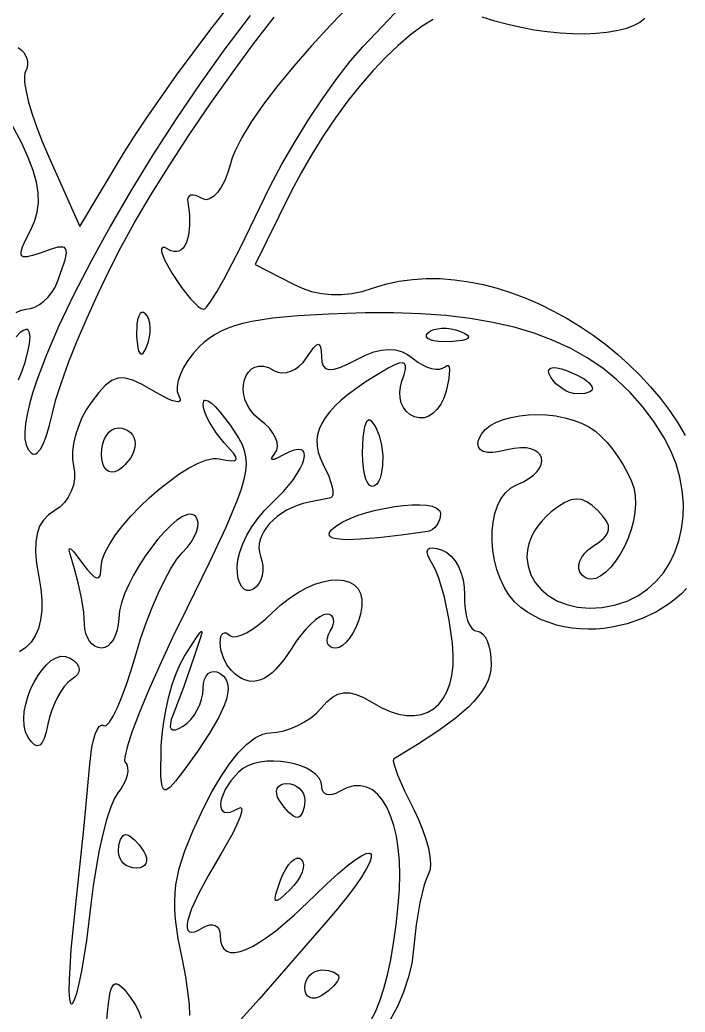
# Model space of a CAD drawing. Header units: millimetres. Extents: x 0.03 to 7.19, y 1.13 to 4.15.
# Drawn here: x 0.503 to 0.939, y 2.255 to 2.905 of the extents above; entities that cross this region are included whole.
import ezdxf

# ---------------------------------------------------------------- set-up
doc = ezdxf.new("R2010")
doc.units = ezdxf.units.MM

msp = doc.modelspace()

# ---------------------------------------------------------------- linework, layer by layer
at = {"flags": 128}
for points in [[(0.719914, 2.915662), (0.706666, 2.901974), (0.694166, 2.888412), (0.682575, 2.875144), (0.672051, 2.862339), (0.662753, 2.850163), (0.654839, 2.838786), (0.648468, 2.828374), (0.643799, 2.819097), (0.642152, 2.814936), (0.64099, 2.811122), (0.639272, 2.805306), (0.637232, 2.800152), (0.634946, 2.795752), (0.63249, 2.7922), (0.62994, 2.789588), (0.627373, 2.78801), (0.624864, 2.78756), (0.623656, 2.787786), (0.62249, 2.78833), (0.620301, 2.789513), (0.618323, 2.790256), (0.616594, 2.790569), (0.615152, 2.79046), (0.614036, 2.789939), (0.613285, 2.789015), (0.612938, 2.787698), (0.613032, 2.785997), (0.614068, 2.777775), (0.61422, 2.7705), (0.613549, 2.764323), (0.612119, 2.759392), (0.611138, 2.757441), (0.609992, 2.755857), (0.608687, 2.75466), (0.607231, 2.753868), (0.605633, 2.753499), (0.603899, 2.753573), (0.602039, 2.754107), (0.60006, 2.755122), (0.597959, 2.756126), (0.596576, 2.756141), (0.5959, 2.755232), (0.595919, 2.753465), (0.596623, 2.750905), (0.597999, 2.747618), (0.602726, 2.739122), (0.608878, 2.730041), (0.614839, 2.722604), (0.619928, 2.717579), (0.621932, 2.71621), (0.623462, 2.715733), (0.624243, 2.716076), (0.625311, 2.717083), (0.628234, 2.720954), (0.632083, 2.727074), (0.636707, 2.735172), (0.647683, 2.756215), (0.659962, 2.781913), (0.666831, 2.79602), (0.674719, 2.810751), (0.683348, 2.825669), (0.69244, 2.840342), (0.701716, 2.854334), (0.710898, 2.867212), (0.719707, 2.878541), (0.727865, 2.887885), (0.765393, 2.927677)], [(0.501824, 2.887372), (0.503822, 2.885875), (0.505462, 2.884116), (0.506722, 2.882159), (0.507584, 2.880068), (0.508028, 2.877907), (0.508035, 2.875741), (0.507584, 2.873633), (0.506657, 2.871649), (0.506183, 2.87047), (0.505933, 2.868853), (0.506075, 2.864419), (0.507021, 2.858574), (0.508711, 2.851545), (0.511082, 2.843561), (0.514073, 2.834849), (0.517623, 2.825635), (0.521671, 2.816149), (0.542379, 2.769885), (0.570962, 2.817802), (0.577711, 2.828647), (0.58596, 2.841117), (0.605683, 2.869168), (0.62757, 2.898425), (0.638524, 2.912403)], [(0.6539, 2.908285), (0.637388, 2.886524), (0.621145, 2.863841), (0.605333, 2.840538), (0.590115, 2.816923), (0.575652, 2.793299), (0.562107, 2.769973), (0.549643, 2.74725), (0.538422, 2.725435), (0.528606, 2.704832), (0.520357, 2.685748), (0.513838, 2.668488), (0.511278, 2.660637), (0.509212, 2.653356), (0.507659, 2.646684), (0.50664, 2.640659), (0.506175, 2.635319), (0.506285, 2.630701), (0.50699, 2.626845), (0.50831, 2.623788), (0.510293, 2.621452), (0.511307, 2.620884), (0.512331, 2.62071), (0.513362, 2.620925), (0.514398, 2.621524), (0.516469, 2.623858), (0.51852, 2.627673), (0.520525, 2.632933), (0.522458, 2.639599), (0.524296, 2.647635), (0.526588, 2.656593), (0.530196, 2.667763), (0.534937, 2.680698), (0.540626, 2.694955), (0.547079, 2.710086), (0.554112, 2.725647), (0.561542, 2.741192), (0.569185, 2.756274)], [(0.569185, 2.756274), (0.577957, 2.772223), (0.588633, 2.790241), (0.600802, 2.809708), (0.614051, 2.830007), (0.627969, 2.850518), (0.642144, 2.870622), (0.656163, 2.889701), (0.669615, 2.907135)], [(0.77398, 2.905791), (0.766663, 2.90126), (0.758977, 2.895548), (0.751008, 2.888741), (0.742841, 2.880925), (0.734562, 2.872188), (0.726258, 2.862615), (0.718014, 2.852292), (0.709916, 2.841307), (0.702049, 2.829746), (0.6945, 2.817695), (0.687355, 2.80524), (0.680699, 2.792469), (0.657268, 2.745135), (0.681851, 2.732302), (0.687968, 2.729503), (0.69425, 2.7274), (0.700673, 2.725993), (0.707214, 2.725283), (0.71385, 2.725272), (0.720556, 2.72596), (0.72731, 2.72735), (0.734087, 2.729441), (0.742602, 2.732103), (0.751338, 2.734046), (0.760264, 2.735293), (0.769346, 2.735867), (0.778553, 2.735791), (0.787852, 2.735088), (0.797211, 2.73378), (0.806599, 2.731892), (0.815982, 2.729444), (0.825328, 2.726461), (0.834606, 2.722966), (0.843783, 2.71898), (0.852826, 2.714528), (0.861704, 2.709631), (0.870384, 2.704313), (0.878834, 2.698597), (0.887022, 2.692506), (0.894915, 2.686062), (0.902481, 2.679288), (0.909689, 2.672208), (0.916505, 2.664844), (0.922897, 2.657219), (0.928834, 2.649355), (0.934283, 2.641277), (0.939211, 2.633006)], [(0.912768, 2.90633), (0.909349, 2.903699), (0.905053, 2.901465), (0.89996, 2.899627), (0.89415, 2.89818), (0.887704, 2.897123), (0.880703, 2.896451), (0.873226, 2.896164), (0.865355, 2.896257), (0.85717, 2.896728), (0.848751, 2.897574), (0.840178, 2.898793), (0.831534, 2.900381), (0.822897, 2.902335), (0.814348, 2.904654), (0.805968, 2.907334)], [(0.500496, 2.713542), (0.503828, 2.715172), (0.507018, 2.715733), (0.50991, 2.716091), (0.512873, 2.717118), (0.515823, 2.718743), (0.518678, 2.720892), (0.521353, 2.723495), (0.523764, 2.726479), (0.525829, 2.729772), (0.527462, 2.733302), (0.530587, 2.741706), (0.532613, 2.748062), (0.533445, 2.752538), (0.533382, 2.754123), (0.532983, 2.7553), (0.532237, 2.756092), (0.531131, 2.756518), (0.527791, 2.756359), (0.522864, 2.75499), (0.516254, 2.75258), (0.511324, 2.750845), (0.507647, 2.749967), (0.505186, 2.750028), (0.5044, 2.750438), (0.503905, 2.751113), (0.50377, 2.753303), (0.504744, 2.756683), (0.506793, 2.761336), (0.509879, 2.767344), (0.51262, 2.773324), (0.514406, 2.779344), (0.515222, 2.78555), (0.515053, 2.792092), (0.513884, 2.799118), (0.511699, 2.806775), (0.508485, 2.815213), (0.504226, 2.82458), (0.497833, 2.836519)], [(0.585365, 2.712719), (0.584034, 2.713633), (0.582827, 2.713645), (0.581768, 2.712815), (0.580881, 2.711203), (0.58019, 2.708869), (0.579719, 2.705873), (0.579532, 2.698135), (0.580305, 2.69038), (0.580953, 2.687988), (0.581756, 2.686604), (0.5827, 2.686243), (0.583772, 2.686917), (0.584957, 2.68864), (0.58624, 2.691427), (0.587275, 2.694491), (0.587977, 2.697615), (0.588347, 2.700712), (0.588391, 2.703693), (0.588112, 2.706471), (0.587512, 2.70896), (0.586595, 2.711072), (0.585365, 2.712719)], [(0.940101, 2.532551), (0.936616, 2.529081), (0.932872, 2.525817), (0.928892, 2.522768), (0.920302, 2.517348), (0.911013, 2.512891), (0.90119, 2.509463), (0.890999, 2.507135), (0.885818, 2.506405), (0.880607, 2.505975), (0.875387, 2.505853), (0.870179, 2.50605), (0.865004, 2.506572), (0.859882, 2.507429), (0.854834, 2.50863), (0.849881, 2.510182), (0.845044, 2.512094), (0.840344, 2.514376), (0.8358, 2.517035), (0.831435, 2.52008), (0.827229, 2.523866), (0.823542, 2.528368), (0.820378, 2.533469), (0.817741, 2.539051), (0.815634, 2.544996), (0.814063, 2.551186), (0.81303, 2.557502), (0.812541, 2.563828), (0.812598, 2.570045), (0.813206, 2.576035), (0.81437, 2.58168), (0.816093, 2.586863), (0.818379, 2.591465), (0.821232, 2.595368), (0.824657, 2.598455), (0.828657, 2.600608), (0.833047, 2.602539), (0.836731, 2.604657), (0.839724, 2.606907), (0.842041, 2.609234), (0.843696, 2.611585), (0.844705, 2.613905), (0.845081, 2.616139), (0.844841, 2.618234), (0.843998, 2.620136), (0.842567, 2.621789), (0.840563, 2.623139), (0.838001, 2.624133), (0.834895, 2.624716), (0.83126, 2.624833), (0.827111, 2.624431), (0.822462, 2.623455), (0.817381, 2.622329), (0.813047, 2.621791), (0.809481, 2.621834), (0.806702, 2.62245), (0.804732, 2.623631), (0.803591, 2.625371), (0.8033, 2.627662), (0.803879, 2.630497), (0.805513, 2.633825), (0.808044, 2.636785), (0.81137, 2.639369), (0.815388, 2.641571), (0.819996, 2.643384), (0.825092, 2.6448), (0.830572, 2.645813), (0.836336, 2.646417), (0.842279, 2.646603), (0.8483, 2.646365), (0.854297, 2.645697), (0.860166, 2.64459), (0.865806, 2.643039), (0.871114, 2.641037), (0.875987, 2.638576), (0.880324, 2.635649), (0.884139, 2.632298), (0.887963, 2.628272), (0.891694, 2.623724), (0.89523, 2.618806), (0.898467, 2.61367), (0.901304, 2.60847), (0.903638, 2.603356), (0.905365, 2.598483), (0.906369, 2.593521), (0.906631, 2.588193), (0.906221, 2.582617), (0.905208, 2.576912), (0.903663, 2.571196), (0.901656, 2.565586), (0.899256, 2.560201), (0.896534, 2.55516), (0.893559, 2.550579), (0.890402, 2.546578), (0.887132, 2.543275), (0.88382, 2.540787), (0.880536, 2.539234), (0.877348, 2.538732), (0.875813, 2.538913), (0.874328, 2.539401), (0.872903, 2.540211), (0.871546, 2.541358), (0.870087, 2.543353), (0.869367, 2.545611), (0.869357, 2.548053), (0.870025, 2.550602), (0.871342, 2.553181), (0.873276, 2.555711), (0.875799, 2.558115), (0.878879, 2.560316), (0.883059, 2.563136), (0.886126, 2.565804), (0.888093, 2.56841), (0.888969, 2.571045), (0.888768, 2.5738), (0.8875, 2.576765), (0.885177, 2.580032), (0.88181, 2.583691), (0.878072, 2.587076), (0.874553, 2.58947), (0.871131, 2.590867), (0.86769, 2.591266), (0.86411, 2.590661), (0.860273, 2.589048), (0.856059, 2.586426), (0.851351, 2.582788), (0.848162, 2.579946), (0.84535, 2.577038), (0.842906, 2.574078), (0.840824, 2.571078), (0.839093, 2.56805), (0.837705, 2.565008), (0.836651, 2.561964), (0.835922, 2.558929), (0.835511, 2.555918), (0.835408, 2.552942), (0.836091, 2.547147), (0.837903, 2.541644), (0.840773, 2.536533), (0.844633, 2.531915), (0.849413, 2.527891), (0.855044, 2.524561), (0.861455, 2.522025), (0.868577, 2.520383), (0.876342, 2.519736), (0.884679, 2.520185), (0.893518, 2.52183), (0.90111, 2.524312), (0.90806, 2.527739), (0.914345, 2.532033), (0.919942, 2.537115), (0.924829, 2.542908), (0.928983, 2.549335), (0.932381, 2.556318), (0.935002, 2.563778), (0.936823, 2.571638), (0.937821, 2.579821), (0.937974, 2.588248), (0.937258, 2.596842), (0.935653, 2.605525), (0.933134, 2.614219), (0.92968, 2.622846), (0.925268, 2.63133), (0.918491, 2.642028), (0.911106, 2.651932), (0.903088, 2.661052), (0.894409, 2.669399), (0.885044, 2.676985), (0.874968, 2.68382), (0.864153, 2.689915), (0.852574, 2.695281), (0.840204, 2.699929), (0.827018, 2.70387), (0.812989, 2.707115), (0.798092, 2.709674), (0.7823, 2.711558), (0.765588, 2.712779), (0.747928, 2.713348), (0.729296, 2.713274), (0.705385, 2.71257), (0.685331, 2.711457), (0.668679, 2.709842), (0.654975, 2.707632), (0.649086, 2.706274), (0.643765, 2.704733), (0.638953, 2.702996), (0.634595, 2.701052), (0.630633, 2.698888), (0.627011, 2.696495), (0.623672, 2.693859), (0.62056, 2.690969), (0.616586, 2.686619), (0.613161, 2.682105), (0.610339, 2.677559), (0.608174, 2.673113), (0.606722, 2.668897), (0.606036, 2.665045), (0.606172, 2.661687), (0.607185, 2.658955), (0.608124, 2.656937), (0.608051, 2.655635), (0.607035, 2.655037), (0.605146, 2.655128), (0.602454, 2.655897), (0.599028, 2.65733), (0.590254, 2.662135), (0.583054, 2.666307), (0.577058, 2.669127), (0.571967, 2.670543), (0.569668, 2.670707), (0.567483, 2.670498), (0.565376, 2.669911), (0.56331, 2.668939), (0.559149, 2.665809), (0.554702, 2.661055), (0.549671, 2.654622), (0.546452, 2.64976), (0.54365, 2.644456), (0.541311, 2.638882), (0.539482, 2.633207), (0.538209, 2.627603), (0.53754, 2.622241), (0.537521, 2.617292), (0.538199, 2.612927), (0.53886, 2.608818), (0.538794, 2.604602), (0.538052, 2.6004), (0.536683, 2.59633), (0.534738, 2.592513), (0.532267, 2.589068), (0.52932, 2.586115), (0.525949, 2.583774), (0.521732, 2.580907), (0.518381, 2.577463), (0.515878, 2.573363), (0.514202, 2.568531), (0.513335, 2.562889), (0.513257, 2.55636), (0.51395, 2.548866), (0.515393, 2.54033), (0.516711, 2.532331), (0.517343, 2.524922), (0.517295, 2.518121), (0.516568, 2.51195), (0.515168, 2.506427), (0.513098, 2.501574), (0.510362, 2.49741), (0.506962, 2.493955), (0.50273, 2.490985)], [(0.506421, 2.68101), (0.508274, 2.687837), (0.50934, 2.693284), (0.509688, 2.69741), (0.509385, 2.700273), (0.508497, 2.701931), (0.507854, 2.702327), (0.507091, 2.702444), (0.505236, 2.701869), (0.502997, 2.700266), (0.500443, 2.697692)], [(0.770546, 2.700219), (0.772193, 2.701449), (0.774304, 2.702365), (0.776794, 2.702965), (0.779574, 2.703245), (0.782556, 2.703201), (0.785655, 2.70283), (0.788783, 2.702129), (0.791851, 2.701094), (0.794638, 2.69981), (0.79636, 2.698626), (0.797032, 2.697554), (0.796667, 2.696609), (0.795281, 2.695806), (0.792887, 2.695158), (0.785129, 2.694385), (0.777391, 2.694572), (0.774395, 2.695043), (0.772061, 2.695734), (0.770449, 2.696621), (0.769619, 2.69768), (0.769631, 2.698887), (0.770546, 2.700219)], [(0.645324, 2.546691), (0.645777, 2.551348), (0.647077, 2.556486), (0.649132, 2.561937), (0.651851, 2.567531), (0.655143, 2.573099), (0.658917, 2.578472), (0.663082, 2.58348), (0.667546, 2.587955), (0.675829, 2.596215), (0.682262, 2.604109), (0.686735, 2.611215), (0.688203, 2.61434), (0.68914, 2.617111), (0.689532, 2.619474), (0.689365, 2.621376), (0.688627, 2.622765), (0.687304, 2.623588), (0.685381, 2.623792), (0.682845, 2.623324), (0.679682, 2.622132), (0.675879, 2.620163), (0.671129, 2.617767), (0.669524, 2.617242), (0.668464, 2.61716), (0.667972, 2.617516), (0.668072, 2.618308), (0.670143, 2.621177), (0.67141, 2.623264), (0.671875, 2.625735), (0.671578, 2.628498), (0.670561, 2.631462), (0.668865, 2.634535), (0.666532, 2.637626), (0.663601, 2.640644), (0.660115, 2.643497), (0.656831, 2.646312), (0.654182, 2.649421), (0.652141, 2.652737), (0.650684, 2.656174), (0.649786, 2.659646), (0.649421, 2.663068), (0.649564, 2.666353), (0.65019, 2.669415), (0.651273, 2.672169), (0.652789, 2.674529), (0.654711, 2.676408), (0.657016, 2.677721), (0.659676, 2.678382), (0.662669, 2.678305), (0.665967, 2.677404), (0.669546, 2.675594), (0.672072, 2.67447), (0.674812, 2.674026), (0.677678, 2.674227), (0.680582, 2.67504), (0.683438, 2.676432), (0.686157, 2.678369), (0.688653, 2.680819), (0.690837, 2.683747), (0.695472, 2.690353), (0.697166, 2.692061), (0.698487, 2.69271), (0.699468, 2.692304), (0.700142, 2.690846), (0.700541, 2.68834), (0.700699, 2.684788), (0.701008, 2.681161), (0.701888, 2.678513), (0.703421, 2.676837), (0.705692, 2.676125), (0.708782, 2.676371), (0.712777, 2.677566), (0.717758, 2.679703), (0.72381, 2.682774), (0.729643, 2.685629), (0.735032, 2.687684), (0.740029, 2.68894), (0.744685, 2.689398), (0.749051, 2.689058), (0.753181, 2.687921), (0.757125, 2.685988), (0.760935, 2.68326), (0.763924, 2.68103), (0.76697, 2.679206), (0.769989, 2.677812), (0.772895, 2.676868), (0.775604, 2.676397), (0.77803, 2.676421), (0.78009, 2.67696), (0.781699, 2.678038), (0.782897, 2.678896), (0.783781, 2.678806), (0.78435, 2.677833), (0.7846, 2.676043), (0.784134, 2.670278), (0.782365, 2.662038), (0.780844, 2.657435), (0.778886, 2.653441), (0.776556, 2.650109), (0.773919, 2.64749), (0.771039, 2.645636), (0.76798, 2.644601), (0.764808, 2.644435), (0.761587, 2.645191), (0.758708, 2.646703), (0.756298, 2.648793), (0.75439, 2.651372), (0.753015, 2.654351), (0.752203, 2.657639), (0.751986, 2.661148), (0.752395, 2.664788), (0.753462, 2.668469), (0.754964, 2.672799), (0.755755, 2.676156), (0.755816, 2.678561), (0.755126, 2.680031), (0.753663, 2.680588), (0.751408, 2.68025), (0.748339, 2.679037), (0.744435, 2.676969), (0.730094, 2.668216), (0.723949, 2.664031), (0.718477, 2.659955), (0.713665, 2.655973), (0.709506, 2.652071), (0.705988, 2.648236), (0.703103, 2.644451), (0.70084, 2.640705), (0.699191, 2.636981), (0.698144, 2.633267), (0.697691, 2.629547), (0.697821, 2.625808), (0.698525, 2.622034), (0.699793, 2.618213), (0.701615, 2.61433), (0.705478, 2.606139), (0.707745, 2.59922), (0.708229, 2.596467), (0.70825, 2.594304), (0.707789, 2.592826), (0.706824, 2.592122), (0.692546, 2.589177), (0.688626, 2.588275), (0.684858, 2.58708), (0.677863, 2.583912), (0.671746, 2.579879), (0.66669, 2.575184), (0.664617, 2.572652), (0.662878, 2.57003), (0.661495, 2.567346), (0.660493, 2.564622), (0.659893, 2.561887), (0.659719, 2.559164), (0.659994, 2.556479), (0.66074, 2.553858), (0.661695, 2.55067), (0.662165, 2.547438), (0.662172, 2.544249), (0.661735, 2.541194), (0.660874, 2.538362), (0.659609, 2.535842), (0.657961, 2.533723), (0.655949, 2.532094), (0.653813, 2.531207), (0.651822, 2.531214), (0.650017, 2.532057), (0.648443, 2.533674), (0.647144, 2.536005), (0.646161, 2.538992), (0.64554, 2.542574), (0.645324, 2.546691)], [(0.50209, 2.669449), (0.504504, 2.675369), (0.506421, 2.68101)], [(0.850949, 2.671163), (0.849876, 2.673313), (0.849551, 2.675032), (0.849941, 2.676308), (0.851011, 2.677125), (0.852727, 2.67747), (0.855054, 2.677327), (0.857959, 2.676684), (0.861407, 2.675524), (0.867881, 2.672743), (0.872837, 2.670009), (0.87623, 2.667421), (0.878016, 2.66508), (0.878293, 2.664033), (0.87815, 2.663085), (0.877584, 2.662248), (0.876589, 2.661536), (0.873286, 2.660533), (0.868199, 2.660177), (0.86596, 2.660401), (0.863603, 2.661044), (0.861199, 2.66206), (0.858818, 2.663405), (0.854411, 2.666898), (0.852527, 2.668957), (0.850949, 2.671163)], [(0.539115, 2.321288), (0.545136, 2.377036), (0.548824, 2.417441), (0.550167, 2.428556), (0.551159, 2.433169), (0.552313, 2.437014), (0.553594, 2.439988), (0.554964, 2.441988), (0.556386, 2.442909), (0.557105, 2.442934), (0.557824, 2.442649), (0.558605, 2.442475), (0.559508, 2.442822), (0.56164, 2.444984), (0.564132, 2.448944), (0.566898, 2.454512), (0.569851, 2.461498), (0.572904, 2.46971), (0.57597, 2.478958), (0.578962, 2.489052), (0.582146, 2.499571), (0.585759, 2.510027), (0.589677, 2.520145), (0.593773, 2.529651), (0.597924, 2.53827), (0.602003, 2.545726), (0.605887, 2.551745), (0.609449, 2.556052), (0.612565, 2.55948), (0.615172, 2.562981), (0.617233, 2.566455), (0.618712, 2.569804), (0.619575, 2.57293), (0.619785, 2.575734), (0.619305, 2.578118), (0.618101, 2.579983), (0.617052, 2.580765), (0.615844, 2.581194), (0.614488, 2.581286), (0.612997, 2.581058), (0.609663, 2.57971), (0.605942, 2.577283), (0.601935, 2.573912), (0.597741, 2.569732), (0.593464, 2.564876), (0.589202, 2.559479), (0.585057, 2.553676), (0.58113, 2.5476), (0.577521, 2.541387), (0.574332, 2.53517), (0.571662, 2.529084), (0.569614, 2.523263), (0.568287, 2.517842), (0.567782, 2.512955), (0.567509, 2.509049), (0.566816, 2.505405), (0.565748, 2.502103), (0.564353, 2.499222), (0.562678, 2.496843), (0.560768, 2.495045), (0.558672, 2.493907), (0.556435, 2.49351), (0.554203, 2.493832), (0.55212, 2.494753), (0.550234, 2.496209), (0.548587, 2.498135), (0.547228, 2.500468), (0.5462, 2.503143), (0.54555, 2.506095), (0.545324, 2.50926), (0.544802, 2.516985), (0.543383, 2.526368), (0.541281, 2.536225), (0.538712, 2.545372), (0.535838, 2.555041), (0.535377, 2.557635), (0.53561, 2.558766), (0.536567, 2.558452), (0.538281, 2.556717), (0.544101, 2.549066), (0.547111, 2.545076), (0.549645, 2.542153), (0.551728, 2.540295), (0.553386, 2.539495), (0.554643, 2.539749), (0.555523, 2.541052), (0.556052, 2.5434), (0.556254, 2.546788), (0.556955, 2.551271), (0.558865, 2.556346), (0.561844, 2.561885), (0.56575, 2.56776), (0.570442, 2.573841), (0.575781, 2.58), (0.581624, 2.586109), (0.587832, 2.592038), (0.594264, 2.59766), (0.600778, 2.602845), (0.607234, 2.607464), (0.61349, 2.61139), (0.619408, 2.614493), (0.624844, 2.616645), (0.629659, 2.617717), (0.63179, 2.617807), (0.633712, 2.61758), (0.63827, 2.61671), (0.641611, 2.616364), (0.643751, 2.616592), (0.644375, 2.616938), (0.644706, 2.617446), (0.644491, 2.618976), (0.643123, 2.621234), (0.63699, 2.628135), (0.631597, 2.634571), (0.627181, 2.641547), (0.625482, 2.644975), (0.624197, 2.648223), (0.623385, 2.651187), (0.623101, 2.65376), (0.623469, 2.655519), (0.623914, 2.65597), (0.624521, 2.656146), (0.626185, 2.6557), (0.628386, 2.65424), (0.631051, 2.651824), (0.634105, 2.64851), (0.641087, 2.639427), (0.646604, 2.630931), (0.648621, 2.626968), (0.650095, 2.622993), (0.650991, 2.618856), (0.651273, 2.614404), (0.650904, 2.609488), (0.649848, 2.603957), (0.648069, 2.597658), (0.645531, 2.590442), (0.638033, 2.572652), (0.627065, 2.549378), (0.612337, 2.519413), (0.603079, 2.500335), (0.594696, 2.482282), (0.587353, 2.465668), (0.581216, 2.450906), (0.57645, 2.43841), (0.57322, 2.428593), (0.571692, 2.421868), (0.571618, 2.419795), (0.572032, 2.418649), (0.573091, 2.417079), (0.573636, 2.415079), (0.573686, 2.412731), (0.573261, 2.410118), (0.57238, 2.407321), (0.571063, 2.404423), (0.569329, 2.401505), (0.567199, 2.398649), (0.564806, 2.394707), (0.562323, 2.388675), (0.559822, 2.380852), (0.557374, 2.37154), (0.555052, 2.361038), (0.552927, 2.349647), (0.551072, 2.337668), (0.54956, 2.325399), (0.546626, 2.301792), (0.543343, 2.281627), (0.541694, 2.273503), (0.540109, 2.267042), (0.538635, 2.262511), (0.537324, 2.260177), (0.536764, 2.259957), (0.536299, 2.260422), (0.535646, 2.26328), (0.535359, 2.268502), (0.535428, 2.275837), (0.536605, 2.295841), (0.539115, 2.321288)], [(0.727546, 2.621635), (0.727979, 2.631564), (0.72916, 2.638866), (0.729975, 2.641316), (0.730909, 2.642848), (0.73194, 2.643377), (0.733046, 2.642816), (0.734683, 2.640873), (0.736137, 2.638538), (0.738487, 2.632945), (0.740068, 2.626538), (0.74085, 2.619818), (0.740806, 2.613286), (0.739907, 2.607443), (0.739129, 2.604937), (0.738126, 2.602791), (0.736896, 2.601067), (0.735435, 2.59983), (0.733852, 2.599391), (0.732374, 2.600036), (0.731034, 2.601674), (0.729865, 2.604217), (0.728899, 2.607574), (0.728169, 2.611656), (0.727707, 2.616373), (0.727546, 2.621635)], [(0.556435, 2.620635), (0.556661, 2.624115), (0.557311, 2.627361), (0.558339, 2.630302), (0.559699, 2.632868), (0.561345, 2.634987), (0.563232, 2.636589), (0.565314, 2.637601), (0.567546, 2.637955), (0.569778, 2.637741), (0.57186, 2.637129), (0.573747, 2.636162), (0.575393, 2.634882), (0.576753, 2.633332), (0.57778, 2.631556), (0.57843, 2.629597), (0.578657, 2.627497), (0.57843, 2.625256), (0.57778, 2.622896), (0.576753, 2.620486), (0.575393, 2.618097), (0.57186, 2.613668), (0.569778, 2.61177), (0.567546, 2.610177), (0.565314, 2.609151), (0.563232, 2.608878), (0.561345, 2.609314), (0.559699, 2.610417), (0.558339, 2.612143), (0.557311, 2.614451), (0.556661, 2.617296), (0.556435, 2.620635)], [(0.707518, 2.571163), (0.710711, 2.573782), (0.714746, 2.576239), (0.719478, 2.578512), (0.724762, 2.580581), (0.730455, 2.582424), (0.736411, 2.584019), (0.748535, 2.586382), (0.754414, 2.587107), (0.759979, 2.587499), (0.765084, 2.587536), (0.769584, 2.587198), (0.773337, 2.586463), (0.776196, 2.58531), (0.778018, 2.583717), (0.778494, 2.582749), (0.778657, 2.581663), (0.778487, 2.579553), (0.777999, 2.577534), (0.777229, 2.575655), (0.776209, 2.573964), (0.774974, 2.572507), (0.773559, 2.571333), (0.771998, 2.57049), (0.770324, 2.570024), (0.752874, 2.56754), (0.738155, 2.565806), (0.726172, 2.564822), (0.716931, 2.564589), (0.710439, 2.565106), (0.708226, 2.565646), (0.706702, 2.566374), (0.705869, 2.56729), (0.705727, 2.568393), (0.706276, 2.569684), (0.707518, 2.571163)], [(0.614475, 2.252481), (0.61408, 2.259873), (0.613153, 2.268394), (0.611696, 2.277859), (0.609712, 2.28808), (0.606831, 2.30289), (0.605079, 2.315742), (0.604653, 2.321637), (0.604543, 2.327285), (0.604758, 2.332769), (0.60531, 2.338168), (0.606209, 2.343565), (0.607467, 2.349041), (0.611103, 2.360551), (0.616304, 2.373347), (0.623157, 2.38808), (0.628912, 2.399267), (0.634702, 2.409162), (0.640474, 2.417703), (0.646174, 2.42483), (0.651748, 2.43048), (0.657141, 2.434592), (0.659753, 2.436051), (0.6623, 2.437104), (0.664775, 2.437741), (0.667171, 2.437955), (0.671436, 2.438285), (0.675945, 2.439231), (0.68056, 2.440726), (0.685145, 2.442705), (0.689564, 2.4451), (0.693681, 2.447845), (0.697359, 2.450875), (0.700462, 2.454122), (0.704228, 2.458248), (0.707864, 2.461304), (0.711492, 2.463303), (0.71523, 2.464259), (0.719198, 2.464185), (0.723517, 2.463096), (0.728306, 2.461006), (0.733685, 2.457927), (0.739797, 2.454484), (0.745667, 2.451917), (0.751267, 2.450205), (0.756569, 2.449328), (0.761544, 2.449266), (0.766164, 2.449997), (0.770402, 2.451502), (0.774228, 2.45376), (0.777615, 2.456751), (0.780535, 2.460453), (0.782958, 2.464847), (0.784859, 2.469911), (0.786207, 2.475626), (0.786974, 2.481971), (0.787134, 2.488926), (0.786657, 2.496469), (0.784468, 2.511913), (0.781289, 2.526802), (0.779462, 2.533509), (0.777548, 2.539441), (0.775599, 2.544388), (0.773671, 2.548135), (0.771684, 2.55164), (0.770477, 2.554473), (0.770054, 2.556639), (0.770421, 2.558146), (0.771582, 2.559), (0.773542, 2.55921), (0.776306, 2.55878), (0.779879, 2.557719), (0.782961, 2.556156), (0.785802, 2.553756), (0.788342, 2.550639), (0.790521, 2.546925), (0.79228, 2.542734), (0.793559, 2.538186), (0.794297, 2.5334), (0.794435, 2.528497), (0.794445, 2.523698), (0.794819, 2.519223), (0.795521, 2.515168), (0.796518, 2.511632), (0.797775, 2.508711), (0.799259, 2.506504), (0.800935, 2.505109), (0.802768, 2.504622), (0.80462, 2.504173), (0.806348, 2.502888), (0.807914, 2.500855), (0.80928, 2.498167), (0.810409, 2.494912), (0.811262, 2.49118), (0.811802, 2.487063), (0.81199, 2.482649), (0.81177, 2.479309), (0.811101, 2.475952), (0.80997, 2.472567), (0.808368, 2.469143), (0.80628, 2.465667), (0.803696, 2.462129), (0.800602, 2.458516), (0.796988, 2.454818), (0.788151, 2.447116), (0.777086, 2.438933), (0.763699, 2.430173), (0.747893, 2.420747), (0.747627, 2.419761), (0.748023, 2.417602), (0.750579, 2.410309), (0.755122, 2.399954), (0.761212, 2.387622), (0.764353, 2.381091), (0.767019, 2.374574), (0.769172, 2.368242), (0.770771, 2.362269), (0.771779, 2.356828), (0.772154, 2.352092), (0.771858, 2.348234), (0.770851, 2.345427), (0.76945, 2.342474), (0.768022, 2.338199), (0.765245, 2.32649), (0.762842, 2.311915), (0.761129, 2.296094), (0.75985, 2.286639), (0.757576, 2.277156), (0.754409, 2.267759), (0.75045, 2.258561), (0.745803, 2.249673)], [(0.641615, 2.478691), (0.638742, 2.482441), (0.636388, 2.487184), (0.634797, 2.492312), (0.634212, 2.497219), (0.634724, 2.501021), (0.635323, 2.502309), (0.636115, 2.503161), (0.637074, 2.50356), (0.638173, 2.503486), (0.639386, 2.502921), (0.640685, 2.501844), (0.642423, 2.500975), (0.644884, 2.501005), (0.647955, 2.501873), (0.651521, 2.503519), (0.655469, 2.505882), (0.659685, 2.5089), (0.664054, 2.512514), (0.668462, 2.516663), (0.674013, 2.521791), (0.679655, 2.526221), (0.685315, 2.529956), (0.690917, 2.532996), (0.696386, 2.535343), (0.701647, 2.536997), (0.706625, 2.537961), (0.711245, 2.538234), (0.715432, 2.537819), (0.719111, 2.536717), (0.722207, 2.534928), (0.724644, 2.532454), (0.726348, 2.529297), (0.727244, 2.525456), (0.727256, 2.520935), (0.72631, 2.515733), (0.724929, 2.511269), (0.723229, 2.507104), (0.721275, 2.50333), (0.719134, 2.500038), (0.716873, 2.497319), (0.714558, 2.495264), (0.712255, 2.493964), (0.710032, 2.49351), (0.708068, 2.493737), (0.706507, 2.494387), (0.705365, 2.495415), (0.704655, 2.496774), (0.704393, 2.49842), (0.704592, 2.500307), (0.705268, 2.50239), (0.706435, 2.504622), (0.707628, 2.506854), (0.708382, 2.508936), (0.708706, 2.510823), (0.708608, 2.512469), (0.708099, 2.513828), (0.707189, 2.514856), (0.705885, 2.515506), (0.704199, 2.515733), (0.702089, 2.515279), (0.699574, 2.513979), (0.696747, 2.511924), (0.693702, 2.509205), (0.690533, 2.505913), (0.687335, 2.502139), (0.684202, 2.497974), (0.681226, 2.49351), (0.675931, 2.485753), (0.670787, 2.479703), (0.668264, 2.477315), (0.665768, 2.47535), (0.663297, 2.473807), (0.660848, 2.472684), (0.658416, 2.471981), (0.655999, 2.471695), (0.653593, 2.471827), (0.651195, 2.472374), (0.648802, 2.473335), (0.646409, 2.474709), (0.644015, 2.476495), (0.641615, 2.478691)], [(0.595699, 2.429066), (0.596231, 2.436977), (0.597277, 2.445224), (0.598774, 2.453566), (0.60066, 2.461759), (0.602873, 2.46956), (0.605351, 2.476728), (0.608031, 2.483019), (0.610851, 2.488191), (0.618726, 2.500453), (0.620914, 2.503511), (0.622034, 2.504516), (0.62216, 2.503465), (0.621365, 2.500357), (0.61731, 2.487955), (0.610169, 2.467646), (0.603476, 2.450024), (0.602247, 2.446588), (0.601617, 2.443846), (0.601581, 2.441804), (0.602133, 2.44047), (0.603266, 2.439851), (0.604976, 2.439952), (0.607257, 2.440781), (0.610101, 2.442344), (0.61271, 2.444297), (0.615144, 2.446776), (0.617352, 2.449681), (0.619278, 2.45291), (0.62087, 2.456361), (0.622074, 2.459934), (0.622836, 2.463526), (0.623101, 2.467038), (0.623329, 2.470246), (0.62398, 2.472967), (0.625011, 2.475161), (0.626374, 2.476788), (0.628024, 2.477809), (0.629916, 2.478183), (0.632003, 2.47787), (0.63424, 2.47683), (0.636177, 2.475357), (0.637672, 2.473599), (0.638719, 2.471542), (0.639316, 2.469175), (0.639457, 2.466485), (0.639136, 2.463461), (0.638351, 2.460091), (0.637096, 2.456361), (0.633158, 2.447778), (0.627285, 2.437615), (0.619441, 2.425776), (0.609587, 2.412163), (0.605001, 2.40623), (0.601464, 2.402308), (0.600053, 2.401146), (0.59886, 2.400541), (0.597871, 2.400511), (0.59707, 2.401073), (0.596444, 2.402246), (0.595977, 2.404047), (0.595462, 2.409609), (0.595699, 2.429066)], [(0.508435, 2.434941), (0.506746, 2.438538), (0.505799, 2.442631), (0.505533, 2.447104), (0.505886, 2.45184), (0.506796, 2.456724), (0.508202, 2.461638), (0.510042, 2.466467), (0.512254, 2.471094), (0.514777, 2.475402), (0.517548, 2.479276), (0.520507, 2.482598), (0.523591, 2.485253), (0.526739, 2.487125), (0.529889, 2.488096), (0.532979, 2.48805), (0.535949, 2.486872), (0.538458, 2.485098), (0.540278, 2.483306), (0.541409, 2.481504), (0.541848, 2.479701), (0.541596, 2.477908), (0.540652, 2.476133), (0.539015, 2.474386), (0.536685, 2.472677), (0.534381, 2.470829), (0.532062, 2.468227), (0.529791, 2.464993), (0.527631, 2.461245), (0.525643, 2.457103), (0.52389, 2.452687), (0.522434, 2.448116), (0.521337, 2.44351), (0.520163, 2.438306), (0.518892, 2.4343), (0.517509, 2.431485), (0.516001, 2.429851), (0.514353, 2.429388), (0.512552, 2.430089), (0.510584, 2.431942), (0.508435, 2.434941)], [(0.732893, 2.248807), (0.7361, 2.255048), (0.739002, 2.262165), (0.741618, 2.270189), (0.743964, 2.27915), (0.746059, 2.289079), (0.747918, 2.300005), (0.749561, 2.311958), (0.751004, 2.324969), (0.751771, 2.335162), (0.752008, 2.34482), (0.751739, 2.353901), (0.750986, 2.36236), (0.749772, 2.370152), (0.748119, 2.377235), (0.746051, 2.383564), (0.743589, 2.389095), (0.740757, 2.393785), (0.737578, 2.397589), (0.734074, 2.400464), (0.730268, 2.402365), (0.726182, 2.403249), (0.72184, 2.403072), (0.717264, 2.401789), (0.712476, 2.399358), (0.710144, 2.398135), (0.707969, 2.397407), (0.705999, 2.39716), (0.704282, 2.39738), (0.702864, 2.398054), (0.701793, 2.399168), (0.701115, 2.400709), (0.700879, 2.402663), (0.700415, 2.405559), (0.699091, 2.40823), (0.697006, 2.410659), (0.69426, 2.412828), (0.690954, 2.41472), (0.687188, 2.416317), (0.683062, 2.417601), (0.678676, 2.418556), (0.67413, 2.419163), (0.669525, 2.419405), (0.664961, 2.419265), (0.660537, 2.418726), (0.656355, 2.417769), (0.652513, 2.416377), (0.649113, 2.414533), (0.646254, 2.412219), (0.641204, 2.406398), (0.63756, 2.400673), (0.63533, 2.395399), (0.634748, 2.393041), (0.634523, 2.390929), (0.634656, 2.389107), (0.635148, 2.387618), (0.636, 2.386509), (0.637213, 2.385822), (0.638788, 2.385603), (0.640727, 2.385895), (0.64303, 2.386743), (0.645699, 2.388191), (0.647546, 2.388861), (0.648087, 2.388624), (0.648379, 2.388026), (0.648243, 2.38581), (0.647185, 2.382333), (0.645248, 2.37772), (0.64248, 2.372093), (0.634629, 2.358288), (0.62637, 2.344222), (0.620015, 2.332271), (0.615586, 2.322528), (0.613105, 2.315087), (0.612602, 2.312258), (0.612594, 2.310038), (0.613084, 2.308441), (0.614074, 2.307476), (0.615569, 2.307155), (0.61757, 2.307491), (0.62008, 2.308495), (0.623101, 2.310177), (0.625333, 2.311317), (0.627416, 2.311915), (0.629303, 2.311993), (0.630949, 2.311569), (0.632308, 2.310666), (0.633336, 2.309302), (0.633986, 2.307498), (0.634212, 2.305274), (0.634495, 2.30152), (0.635333, 2.298515), (0.63671, 2.296251), (0.63861, 2.294722), (0.641018, 2.293921), (0.643917, 2.293842), (0.647292, 2.294478), (0.651126, 2.295823), (0.655403, 2.297869), (0.660109, 2.300611), (0.665226, 2.304041), (0.67074, 2.308153), (0.682891, 2.318397), (0.696435, 2.331288), (0.704443, 2.339091), (0.711502, 2.345562), (0.717599, 2.350731), (0.722721, 2.354629), (0.726857, 2.357287), (0.729993, 2.358735), (0.732117, 2.359005), (0.732796, 2.358707), (0.733218, 2.358127), (0.733281, 2.356131), (0.732296, 2.353049), (0.730249, 2.348911), (0.727128, 2.343747), (0.722921, 2.337589), (0.717615, 2.330467), (0.711198, 2.322412), (0.703657, 2.313455), (0.659834, 2.263268), (0.641557, 2.242962)], [(0.673101, 2.39351), (0.671961, 2.395742), (0.671361, 2.397825), (0.671282, 2.399712), (0.671702, 2.401358), (0.672603, 2.402717), (0.673965, 2.403745), (0.675767, 2.404395), (0.67799, 2.404622), (0.680355, 2.404395), (0.682561, 2.403745), (0.684561, 2.402717), (0.686306, 2.401358), (0.687748, 2.399712), (0.688838, 2.397825), (0.689527, 2.395742), (0.689768, 2.39351), (0.689381, 2.389196), (0.688327, 2.385663), (0.686768, 2.383276), (0.68585, 2.382626), (0.684865, 2.382399), (0.683741, 2.382626), (0.682422, 2.383276), (0.67939, 2.385663), (0.676154, 2.389196), (0.673101, 2.39351)], [(0.567546, 2.360177), (0.567931, 2.364491), (0.56898, 2.368024), (0.570534, 2.370411), (0.571451, 2.371061), (0.572435, 2.371288), (0.573559, 2.371061), (0.57488, 2.370411), (0.577917, 2.368024), (0.581157, 2.364491), (0.584212, 2.360177), (0.585352, 2.357945), (0.58595, 2.355863), (0.586028, 2.353976), (0.585605, 2.35233), (0.584701, 2.35097), (0.583337, 2.349943), (0.581534, 2.349293), (0.57931, 2.349066), (0.576946, 2.349293), (0.574741, 2.349943), (0.572743, 2.35097), (0.571001, 2.35233), (0.569561, 2.353976), (0.568474, 2.355863), (0.567786, 2.357945), (0.567546, 2.360177)], [(0.67381, 2.341205), (0.675459, 2.34508), (0.677244, 2.34845), (0.679108, 2.351259), (0.680994, 2.35345), (0.682844, 2.354967), (0.684603, 2.355754), (0.686212, 2.355755), (0.687615, 2.354913), (0.688582, 2.353385), (0.68894, 2.351418), (0.68872, 2.349095), (0.687954, 2.346497), (0.686671, 2.343706), (0.684902, 2.340804), (0.682679, 2.337873), (0.680032, 2.334997), (0.673583, 2.32914), (0.671652, 2.327995), (0.670998, 2.32788), (0.670546, 2.328075), (0.670236, 2.329408), (0.670696, 2.332022), (0.67381, 2.341205)], [(0.689768, 2.270635), (0.689995, 2.272999), (0.690645, 2.275204), (0.691672, 2.277202), (0.693032, 2.278944), (0.694678, 2.280384), (0.696565, 2.281471), (0.698647, 2.282159), (0.700879, 2.282399), (0.705193, 2.282012), (0.708726, 2.280958), (0.711113, 2.279399), (0.711763, 2.278481), (0.71199, 2.277497), (0.711763, 2.276372), (0.711113, 2.275053), (0.708726, 2.272021), (0.705193, 2.268786), (0.700879, 2.265733), (0.698647, 2.264593), (0.696565, 2.263995), (0.694678, 2.263917), (0.693032, 2.26434), (0.691672, 2.265244), (0.690645, 2.266608), (0.689995, 2.268412), (0.689768, 2.270635)], [(0.559862, 2.247654), (0.56075, 2.25877), (0.561892, 2.266621), (0.562593, 2.26939), (0.5634, 2.271424), (0.564327, 2.27275), (0.565387, 2.273397), (0.566596, 2.273391), (0.567967, 2.272759), (0.571251, 2.269729), (0.575351, 2.264524), (0.578538, 2.259733), (0.580913, 2.255181), (0.582477, 2.25085)]]:
    msp.add_lwpolyline(points, dxfattribs=at)

doc.saveas('drawing.dxf')
